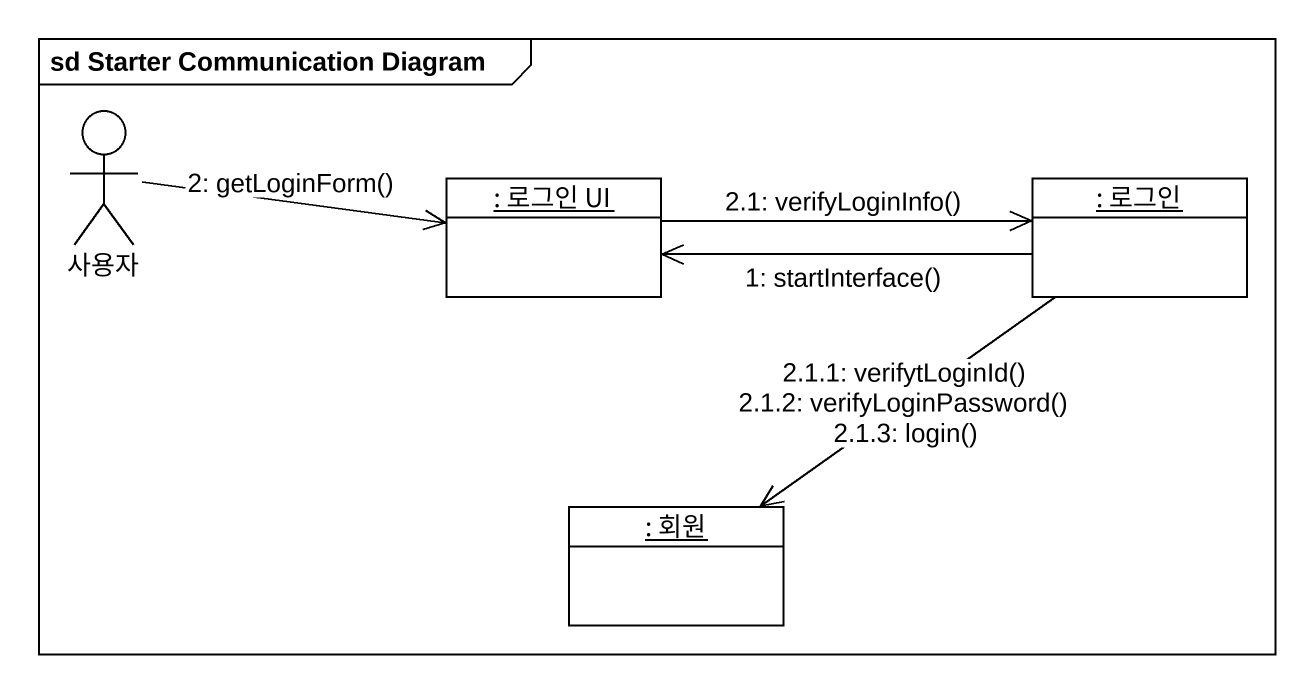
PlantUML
@startuml
mainframe sd Starter Communication Diagram
allowmixing
hide circle
hide empty members
actor 사용자
object ": 로그인 UI" as 로그인_UI
object ": 로그인" as 로그인
object ": 회원" as 회원
로그인 -left-> 로그인_UI : 1: startInterface()
사용자 -right-> 로그인_UI : 2: getLoginForm()
로그인_UI -right-> 로그인 : 2.1: verifyLoginInfo()
로그인 --> 회원 : 2.1.1: verifytLoginId()\n2.1.2: verifyLoginPassword()\n2.1.3: login()
@enduml
